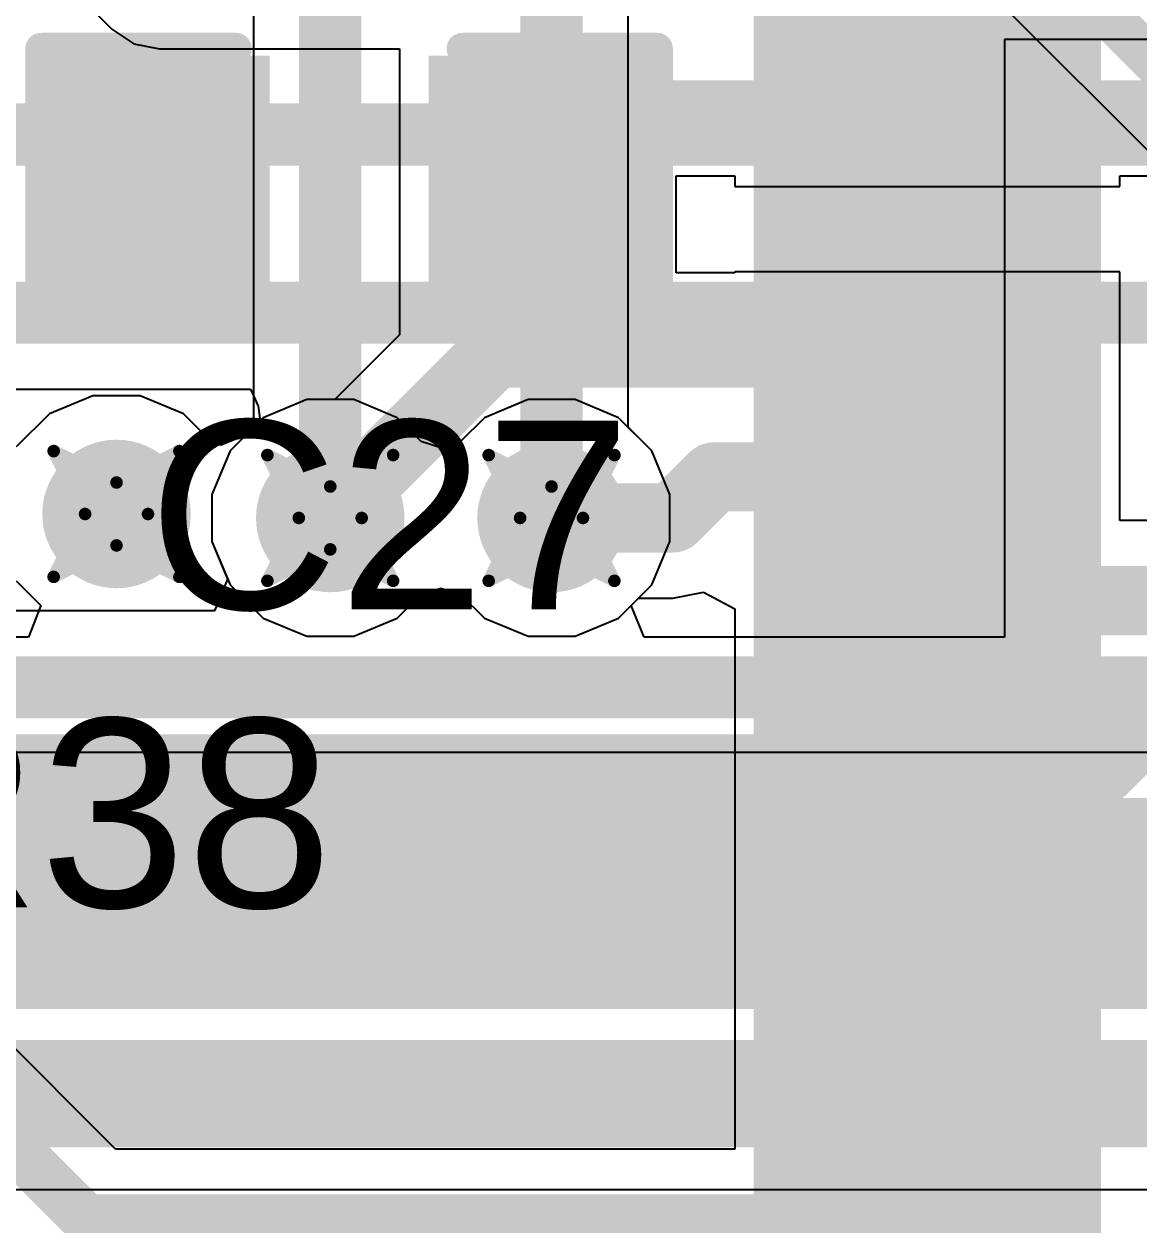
# Model space of a CAD drawing. Header units: inches. Extents: x -3 to 488, y -11 to 93.
# Drawn here: x 88.638 to 93.143, y 19.807 to 24.658 of the extents above; entities that cross this region are included whole.
import ezdxf

# ---------------------------------------------------------------- set-up
doc = ezdxf.new("R2010")
doc.units = ezdxf.units.IN
for name, color, linetype in [('Bottom Layer', 5, 'Continuous'), ('Drill Drawing', 1, 'Continuous'), ('Layer 1', 16, 'Continuous'), ('Layer 2', 76, 'Continuous'), ('Top Layer', 1, 'Continuous'), ('Top Overlay', 2, 'Continuous'), ('Top Paste', 8, 'Continuous'), ('Top Solder', 216, 'Continuous'), ('Via Holes', 16, 'Continuous')]:
    doc.layers.add(name, color=color, linetype=linetype)
doc.styles.add('Arial', font='', dxfattribs={"height": 0.2})
doc.styles.get('Arial').set_extended_font_data('Arial')

msp = doc.modelspace()

# ---------------------------------------------------------------- hatches: boundary and pattern name
at = {"layer": 'Bottom Layer'}
h = msp.add_hatch(color=5, dxfattribs=at)
edge = h.paths.add_edge_path()
edge.add_arc((89.01166348, 22.67884212), 0.2999994, 0, 360)
h = msp.add_hatch(color=5, dxfattribs=at)
edge = h.paths.add_edge_path()
edge.add_arc((89.87526348, 22.66275884), 0.2999994, 0, 360)
h = msp.add_hatch(color=5, dxfattribs=at)
edge = h.paths.add_edge_path()
edge.add_arc((90.76932062, 22.66275884), 0.2999994, 0, 360)
at = {"layer": 'Layer 1'}
h = msp.add_hatch(color=16, dxfattribs=at)
edge = h.paths.add_edge_path()
edge.add_arc((89.01166348, 22.67884212), 0.2999994, 0, 360)
h = msp.add_hatch(color=16, dxfattribs=at)
edge = h.paths.add_edge_path()
edge.add_arc((89.87526348, 22.66275884), 0.2999994, 0, 360)
h = msp.add_hatch(color=16, dxfattribs=at)
edge = h.paths.add_edge_path()
edge.add_arc((90.76932062, 22.66275884), 0.2999994, 0, 360)
at = {"layer": 'Layer 2'}
h = msp.add_hatch(color=76, dxfattribs=at)
edge = h.paths.add_edge_path()
edge.add_arc((89.01166348, 22.67884212), 0.2999994, 0, 360)
h = msp.add_hatch(color=76, dxfattribs=at)
edge = h.paths.add_edge_path()
edge.add_arc((89.87526348, 22.66275884), 0.2999994, 0, 360)
h = msp.add_hatch(color=76, dxfattribs=at)
edge = h.paths.add_edge_path()
edge.add_arc((90.76932062, 22.66275884), 0.2999994, 0, 360)
at = {"layer": 'Top Layer'}
for points in [[(89.57046348, 24.46971484), (89.57046348, 23.58071484), (88.80846348, 23.58071484), (88.80846348, 24.46971484)], [(91.09446347999999, 24.46971484), (91.09446347999999, 23.58071484), (90.33246348, 23.58071484), (90.33246348, 24.46971484)], [(92.88749901, 24.1788442), (91.68749887, 24.1788442), (91.68749887, 24.4788436), (92.88749901, 24.4788436)], [(92.88749901, 23.67884266), (91.68749887, 23.67884266), (91.68749887, 23.97884206), (92.88749901, 23.97884206)], [(92.88749901, 23.17884366), (91.68749887, 23.17884366), (91.68749887, 23.47884306), (92.88749901, 23.47884306)], [(92.88749901, 22.67884212), (91.68749887, 22.67884212), (91.68749887, 22.97884152), (92.88749901, 22.97884152)], [(92.88749901, 22.17884312), (91.68749887, 22.17884312), (91.68749887, 22.47884252), (92.88749901, 22.47884252)], [(92.88749901, 21.67884412), (91.68749887, 21.67884412), (91.68749887, 21.97884352), (92.88749901, 21.97884352)], [(92.88749901, 21.17884258), (91.68749887, 21.17884258), (91.68749887, 21.47884198), (92.88749901, 21.47884198)], [(92.88749901, 20.67884358), (91.68749887, 20.67884358), (91.68749887, 20.97884298), (92.88749901, 20.97884298)], [(92.88749901, 20.17884204), (91.68749887, 20.17884204), (91.68749887, 20.47884144), (92.88749901, 20.47884144)], [(92.88749901, 19.67884304), (91.68749887, 19.67884304), (91.68749887, 19.97884244), (92.88749901, 19.97884244)]]:
    msp.add_hatch(color=1, dxfattribs=at).paths.add_polyline_path(points)
h = msp.add_hatch(color=1, dxfattribs=at)
edge = h.paths.add_edge_path()
edge.add_arc((89.01166348, 22.67884212), 0.2999994, 0, 360)
h = msp.add_hatch(color=1, dxfattribs=at)
edge = h.paths.add_edge_path()
edge.add_arc((89.87526348, 22.66275884), 0.2999994, 0, 360)
h = msp.add_hatch(color=1, dxfattribs=at)
edge = h.paths.add_edge_path()
edge.add_arc((90.76932062, 22.66275884), 0.2999994, 0, 360)
at = {"layer": 'Top Paste'}
for points in [[(89.57046348, 24.46971484), (89.57046348, 23.58071484), (88.80846348, 23.58071484), (88.80846348, 24.46971484)], [(91.09446347999999, 24.46971484), (91.09446347999999, 23.58071484), (90.33246348, 23.58071484), (90.33246348, 24.46971484)], [(92.88749901, 24.1788442), (91.68749887, 24.1788442), (91.68749887, 24.4788436), (92.88749901, 24.4788436)], [(92.88749901, 23.67884266), (91.68749887, 23.67884266), (91.68749887, 23.97884206), (92.88749901, 23.97884206)], [(92.88749901, 23.17884366), (91.68749887, 23.17884366), (91.68749887, 23.47884306), (92.88749901, 23.47884306)], [(92.88749901, 22.67884212), (91.68749887, 22.67884212), (91.68749887, 22.97884152), (92.88749901, 22.97884152)], [(92.88749901, 22.17884312), (91.68749887, 22.17884312), (91.68749887, 22.47884252), (92.88749901, 22.47884252)], [(92.88749901, 21.67884412), (91.68749887, 21.67884412), (91.68749887, 21.97884352), (92.88749901, 21.97884352)], [(92.88749901, 21.17884258), (91.68749887, 21.17884258), (91.68749887, 21.47884198), (92.88749901, 21.47884198)], [(92.88749901, 20.67884358), (91.68749887, 20.67884358), (91.68749887, 20.97884298), (92.88749901, 20.97884298)], [(92.88749901, 20.17884204), (91.68749887, 20.17884204), (91.68749887, 20.47884144), (92.88749901, 20.47884144)], [(92.88749901, 19.67884304), (91.68749887, 19.67884304), (91.68749887, 19.97884244), (92.88749901, 19.97884244)]]:
    msp.add_hatch(color=8, dxfattribs=at).paths.add_polyline_path(points)
at = {"layer": 'Top Solder'}
for points in [[(92.98909901, 24.5772432), (91.58589887, 24.5772432), (91.58589887, 25.0804426), (92.98909901, 25.0804426)], [(92.98909901, 24.0772442), (91.58589887, 24.0772442), (91.58589887, 24.5804436), (92.98909901, 24.5804436)], [(89.63046336, 24.52971472), (89.63046336, 23.52071496), (88.7484636, 23.52071496), (88.7484636, 24.52971472)], [(91.15446336, 24.52971472), (91.15446336, 23.52071496), (90.2724636, 23.52071496), (90.2724636, 24.52971472)], [(92.98909901, 23.57724266), (91.58589887, 23.57724266), (91.58589887, 24.08044206), (92.98909901, 24.08044206)], [(92.98909901, 23.07724366), (91.58589887, 23.07724366), (91.58589887, 23.58044306), (92.98909901, 23.58044306)], [(92.98909901, 22.57724212), (91.58589887, 22.57724212), (91.58589887, 23.08044152), (92.98909901, 23.08044152)], [(92.98909901, 22.07724312), (91.58589887, 22.07724312), (91.58589887, 22.58044252), (92.98909901, 22.58044252)], [(92.98909901, 21.57724412), (91.58589887, 21.57724412), (91.58589887, 22.08044352), (92.98909901, 22.08044352)], [(92.98909901, 21.07724258), (91.58589887, 21.07724258), (91.58589887, 21.58044198), (92.98909901, 21.58044198)], [(92.98909901, 20.57724358), (91.58589887, 20.57724358), (91.58589887, 21.08044298), (92.98909901, 21.08044298)], [(92.98909901, 20.07724204), (91.58589887, 20.07724204), (91.58589887, 20.58044144), (92.98909901, 20.58044144)], [(92.98909901, 19.57724304), (91.58589887, 19.57724304), (91.58589887, 20.08044244), (92.98909901, 20.08044244)]]:
    msp.add_hatch(color=216, dxfattribs=at).paths.add_polyline_path(points)
at = {"layer": 'Via Holes'}
h = msp.add_hatch(color=7, dxfattribs=at)
edge = h.paths.add_edge_path()
edge.add_arc((89.01166348, 22.67884212), 0.1499997, 0, 360)
h = msp.add_hatch(color=7, dxfattribs=at)
edge = h.paths.add_edge_path()
edge.add_arc((89.87526348, 22.66275884), 0.1499997, 0, 360)
h = msp.add_hatch(color=7, dxfattribs=at)
edge = h.paths.add_edge_path()
edge.add_arc((90.76932062, 22.66275884), 0.1499997, 0, 360)

# ---------------------------------------------------------------- linework, layer by layer
at = {"layer": 'Bottom Layer'}
for p, q in [((94.72972164, 24.59497494), (92.59998752, 24.59497494)), ((92.59998752, 24.59497494), (92.59998752, 22.18197494)), ((88.9166243, 23.15664152), (88.74101124, 23.083901)), ((89.10670266, 23.15664152), (88.9166243, 23.15664152)), ((89.28231572, 23.083901), (89.10670266, 23.15664152)), ((89.78022429999999, 23.14055824), (89.60461124, 23.06781772)), ((89.97030266, 23.14055824), (89.78022429999999, 23.14055824)), ((90.14591571999999, 23.06781772), (89.97030266, 23.14055824)), ((90.67428144, 23.14055824), (90.49866837999998, 23.06781772)), ((90.86435979999999, 23.14055824), (90.67428144, 23.14055824)), ((91.03997285999999, 23.06781772), (90.86435979999999, 23.14055824)), ((88.74101124, 23.083901), (88.6066046, 22.94949436)), ((89.36853856, 22.99767816), (89.28231572, 23.083901)), ((89.60461124, 23.06781772), (89.53429895999999, 22.99750544)), ((90.24247382, 22.97125962), (90.14591571999999, 23.06781772)), ((90.49866837999998, 23.06781772), (90.40211028, 22.97125962)), ((91.17437949999999, 22.93341108), (91.03997285999999, 23.06781772)), ((89.43375814, 22.95645142), (89.36853856, 22.99767816)), ((89.53429895999999, 22.99750544), (89.43375814, 22.95645142)), ((90.32229077999999, 22.94645652), (90.24247382, 22.97125962)), ((90.40211028, 22.97125962), (90.32229077999999, 22.94645652)), ((91.24712002, 22.75779802), (91.17437949999999, 22.93341108)), ((91.24712002, 22.56771966), (91.24712002, 22.75779802)), ((91.17437949999999, 22.3921066), (91.24712002, 22.56771966)), ((88.6066046, 22.40818988), (88.70581954, 22.30897494)), ((91.09124784, 22.30897494), (91.17437949999999, 22.3921066)), ((88.70581954, 22.30897494), (88.65604823999999, 22.18197494)), ((91.14385377999999, 22.18197494), (91.09124784, 22.30897494)), ((88.65604823999999, 22.18197494), (83.81737618, 22.18197494)), ((92.59998752, 22.18197494), (91.14385377999999, 22.18197494))]:
    msp.add_line(p, q, dxfattribs=at)
for points in [[(92.99864814, 21.64857494, 0.2794, 0.2794, 0), (94.02891532, 22.67884212, 0.2794, 0.2794, 0)], [(81.35357618, 21.64857494, 0.2794, 0.2794, 0), (92.99864814, 21.64857494, 0.2794, 0.2794, 0)], [(80.90632536, 21.02902576, 0.2794, 0.2794, 0), (93.78385612, 21.02902576, 0.2794, 0.2794, 0)], [(76.92857613999999, 20.2599036, 0.2794, 0.2794, 0), (94.28346903999999, 20.2599036, 0.2794, 0.2794, 0)]]:
    msp.add_lwpolyline(points, format="xyseb", dxfattribs=at)
msp.add_lwpolyline([(92.92879814, 21.64857494, 0.1397, 0.1397, 1), (93.06849813999999, 21.64857494, 0.1397, 0.1397, 1)], format="xyseb", close=True, dxfattribs=at)
msp.add_lwpolyline([(92.92879814, 21.64857494, 0.1397, 0.1397, 1), (93.06849813999999, 21.64857494, 0.1397, 0.1397, 1)], format="xyseb", close=True, dxfattribs=at)
at = {"layer": 'Drill Drawing'}
for points in [[(88.75766348, 22.93284212, 0.0508, 0.0508, 0), (89.01166348, 22.80584212, 0.0508, 0.0508, 0)], [(88.75766348, 22.93284212, 0.0508, 0.0508, 0), (88.88466348, 22.67884212, 0.0508, 0.0508, 0)], [(89.01166348, 22.80584212, 0.0508, 0.0508, 0), (89.26566348, 22.93284212, 0.0508, 0.0508, 0)], [(89.13866347999999, 22.67884212, 0.0508, 0.0508, 0), (89.26566348, 22.93284212, 0.0508, 0.0508, 0)], [(89.62126348, 22.91675884, 0.0508, 0.0508, 0), (89.87526348, 22.78975884, 0.0508, 0.0508, 0)], [(89.62126348, 22.91675884, 0.0508, 0.0508, 0), (89.74826347999999, 22.66275884, 0.0508, 0.0508, 0)], [(89.87526348, 22.78975884, 0.0508, 0.0508, 0), (90.12926347999999, 22.91675884, 0.0508, 0.0508, 0)], [(90.00226348, 22.66275884, 0.0508, 0.0508, 0), (90.12926347999999, 22.91675884, 0.0508, 0.0508, 0)], [(90.51532061999998, 22.91675884, 0.0508, 0.0508, 0), (90.76932062, 22.78975884, 0.0508, 0.0508, 0)], [(90.51532061999998, 22.91675884, 0.0508, 0.0508, 0), (90.64232061999999, 22.66275884, 0.0508, 0.0508, 0)], [(90.76932062, 22.78975884, 0.0508, 0.0508, 0), (91.02332061999999, 22.91675884, 0.0508, 0.0508, 0)], [(90.89632062, 22.66275884, 0.0508, 0.0508, 0), (91.02332061999999, 22.91675884, 0.0508, 0.0508, 0)], [(88.75766348, 22.42484212, 0.0508, 0.0508, 0), (88.88466348, 22.67884212, 0.0508, 0.0508, 0)], [(89.13866347999999, 22.67884212, 0.0508, 0.0508, 0), (89.26566348, 22.42484212, 0.0508, 0.0508, 0)], [(89.62126348, 22.40875884, 0.0508, 0.0508, 0), (89.74826347999999, 22.66275884, 0.0508, 0.0508, 0)], [(90.00226348, 22.66275884, 0.0508, 0.0508, 0), (90.12926347999999, 22.40875884, 0.0508, 0.0508, 0)], [(90.51532061999998, 22.40875884, 0.0508, 0.0508, 0), (90.64232061999999, 22.66275884, 0.0508, 0.0508, 0)], [(90.89632062, 22.66275884, 0.0508, 0.0508, 0), (91.02332061999999, 22.40875884, 0.0508, 0.0508, 0)], [(88.75766348, 22.42484212, 0.0508, 0.0508, 0), (89.01166348, 22.55184212, 0.0508, 0.0508, 0)], [(89.01166348, 22.55184212, 0.0508, 0.0508, 0), (89.26566348, 22.42484212, 0.0508, 0.0508, 0)], [(89.62126348, 22.40875884, 0.0508, 0.0508, 0), (89.87526348, 22.53575884, 0.0508, 0.0508, 0)], [(89.87526348, 22.53575884, 0.0508, 0.0508, 0), (90.12926347999999, 22.40875884, 0.0508, 0.0508, 0)], [(90.51532061999998, 22.40875884, 0.0508, 0.0508, 0), (90.76932062, 22.53575884, 0.0508, 0.0508, 0)], [(90.76932062, 22.53575884, 0.0508, 0.0508, 0), (91.02332061999999, 22.40875884, 0.0508, 0.0508, 0)]]:
    msp.add_lwpolyline(points, format="xyseb", dxfattribs=at)
for points in [[(88.74496348, 22.93284212, 0.0254, 0.0254, 1), (88.77036347999999, 22.93284212, 0.0254, 0.0254, 1)], [(88.74496348, 22.93284212, 0.0254, 0.0254, 1), (88.77036347999999, 22.93284212, 0.0254, 0.0254, 1)], [(89.25296347999999, 22.93284212, 0.0254, 0.0254, 1), (89.27836348, 22.93284212, 0.0254, 0.0254, 1)], [(89.25296347999999, 22.93284212, 0.0254, 0.0254, 1), (89.27836348, 22.93284212, 0.0254, 0.0254, 1)], [(89.60856347999999, 22.91675884, 0.0254, 0.0254, 1), (89.63396348, 22.91675884, 0.0254, 0.0254, 1)], [(89.60856347999999, 22.91675884, 0.0254, 0.0254, 1), (89.63396348, 22.91675884, 0.0254, 0.0254, 1)], [(90.11656348, 22.91675884, 0.0254, 0.0254, 1), (90.14196348, 22.91675884, 0.0254, 0.0254, 1)], [(90.11656348, 22.91675884, 0.0254, 0.0254, 1), (90.14196348, 22.91675884, 0.0254, 0.0254, 1)], [(90.50262062, 22.91675884, 0.0254, 0.0254, 1), (90.52802061999999, 22.91675884, 0.0254, 0.0254, 1)], [(90.50262062, 22.91675884, 0.0254, 0.0254, 1), (90.52802061999999, 22.91675884, 0.0254, 0.0254, 1)], [(91.01062062, 22.91675884, 0.0254, 0.0254, 1), (91.03602061999999, 22.91675884, 0.0254, 0.0254, 1)], [(91.01062062, 22.91675884, 0.0254, 0.0254, 1), (91.03602061999999, 22.91675884, 0.0254, 0.0254, 1)], [(88.99896347999999, 22.80584212, 0.0254, 0.0254, 1), (89.02436348, 22.80584212, 0.0254, 0.0254, 1)], [(88.99896347999999, 22.80584212, 0.0254, 0.0254, 1), (89.02436348, 22.80584212, 0.0254, 0.0254, 1)], [(89.86256347999999, 22.78975884, 0.0254, 0.0254, 1), (89.88796348, 22.78975884, 0.0254, 0.0254, 1)], [(89.86256347999999, 22.78975884, 0.0254, 0.0254, 1), (89.88796348, 22.78975884, 0.0254, 0.0254, 1)], [(90.75662061999999, 22.78975884, 0.0254, 0.0254, 1), (90.78202062, 22.78975884, 0.0254, 0.0254, 1)], [(90.75662061999999, 22.78975884, 0.0254, 0.0254, 1), (90.78202062, 22.78975884, 0.0254, 0.0254, 1)], [(88.87196347999999, 22.67884212, 0.0254, 0.0254, 1), (88.89736348, 22.67884212, 0.0254, 0.0254, 1)], [(88.87196347999999, 22.67884212, 0.0254, 0.0254, 1), (88.89736348, 22.67884212, 0.0254, 0.0254, 1)], [(89.12596348, 22.67884212, 0.0254, 0.0254, 1), (89.15136348, 22.67884212, 0.0254, 0.0254, 1)], [(89.12596348, 22.67884212, 0.0254, 0.0254, 1), (89.15136348, 22.67884212, 0.0254, 0.0254, 1)], [(89.73556348, 22.66275884, 0.0254, 0.0254, 1), (89.76096348, 22.66275884, 0.0254, 0.0254, 1)], [(89.73556348, 22.66275884, 0.0254, 0.0254, 1), (89.76096348, 22.66275884, 0.0254, 0.0254, 1)], [(89.98956347999999, 22.66275884, 0.0254, 0.0254, 1), (90.01496347999999, 22.66275884, 0.0254, 0.0254, 1)], [(89.98956347999999, 22.66275884, 0.0254, 0.0254, 1), (90.01496347999999, 22.66275884, 0.0254, 0.0254, 1)], [(90.62962062, 22.66275884, 0.0254, 0.0254, 1), (90.65502061999999, 22.66275884, 0.0254, 0.0254, 1)], [(90.62962062, 22.66275884, 0.0254, 0.0254, 1), (90.65502061999999, 22.66275884, 0.0254, 0.0254, 1)], [(90.88362062, 22.66275884, 0.0254, 0.0254, 1), (90.90902061999999, 22.66275884, 0.0254, 0.0254, 1)], [(90.88362062, 22.66275884, 0.0254, 0.0254, 1), (90.90902061999999, 22.66275884, 0.0254, 0.0254, 1)], [(88.99896347999999, 22.55184212, 0.0254, 0.0254, 1), (89.02436348, 22.55184212, 0.0254, 0.0254, 1)], [(88.99896347999999, 22.55184212, 0.0254, 0.0254, 1), (89.02436348, 22.55184212, 0.0254, 0.0254, 1)], [(89.86256347999999, 22.53575884, 0.0254, 0.0254, 1), (89.88796348, 22.53575884, 0.0254, 0.0254, 1)], [(89.86256347999999, 22.53575884, 0.0254, 0.0254, 1), (89.88796348, 22.53575884, 0.0254, 0.0254, 1)], [(90.75662061999999, 22.53575884, 0.0254, 0.0254, 1), (90.78202062, 22.53575884, 0.0254, 0.0254, 1)], [(90.75662061999999, 22.53575884, 0.0254, 0.0254, 1), (90.78202062, 22.53575884, 0.0254, 0.0254, 1)], [(88.74496348, 22.42484212, 0.0254, 0.0254, 1), (88.77036347999999, 22.42484212, 0.0254, 0.0254, 1)], [(88.74496348, 22.42484212, 0.0254, 0.0254, 1), (88.77036347999999, 22.42484212, 0.0254, 0.0254, 1)], [(89.25296347999999, 22.42484212, 0.0254, 0.0254, 1), (89.27836348, 22.42484212, 0.0254, 0.0254, 1)], [(89.25296347999999, 22.42484212, 0.0254, 0.0254, 1), (89.27836348, 22.42484212, 0.0254, 0.0254, 1)], [(89.60856347999999, 22.40875884, 0.0254, 0.0254, 1), (89.63396348, 22.40875884, 0.0254, 0.0254, 1)], [(89.60856347999999, 22.40875884, 0.0254, 0.0254, 1), (89.63396348, 22.40875884, 0.0254, 0.0254, 1)], [(90.11656348, 22.40875884, 0.0254, 0.0254, 1), (90.14196348, 22.40875884, 0.0254, 0.0254, 1)], [(90.11656348, 22.40875884, 0.0254, 0.0254, 1), (90.14196348, 22.40875884, 0.0254, 0.0254, 1)], [(90.50262062, 22.40875884, 0.0254, 0.0254, 1), (90.52802061999999, 22.40875884, 0.0254, 0.0254, 1)], [(90.50262062, 22.40875884, 0.0254, 0.0254, 1), (90.52802061999999, 22.40875884, 0.0254, 0.0254, 1)], [(91.01062062, 22.40875884, 0.0254, 0.0254, 1), (91.03602061999999, 22.40875884, 0.0254, 0.0254, 1)], [(91.01062062, 22.40875884, 0.0254, 0.0254, 1), (91.03602061999999, 22.40875884, 0.0254, 0.0254, 1)]]:
    msp.add_lwpolyline(points, format="xyseb", close=True, dxfattribs=at)
at = {"layer": 'Layer 1'}
for p, q in [((87.5342801, 23.1823387), (89.55319655999999, 23.1823387)), ((89.55319655999999, 23.1823387), (89.58402453999999, 23.1136698)), ((89.58402453999999, 23.1136698), (89.59213222, 23.0553387)), ((89.59213222, 23.0553387), (89.47020459999999, 22.93341108)), ((89.47020459999999, 22.93341108), (89.39746407999999, 22.75779802)), ((89.39746407999999, 22.75779802), (89.39746407999999, 22.56771966)), ((89.39746407999999, 22.56771966), (89.4605907, 22.41531712)), ((89.4605907, 22.41531712), (89.40805841999999, 22.28831712)), ((89.40805841999999, 22.28831712), (87.64579372, 22.28831712))]:
    msp.add_line(p, q, dxfattribs=at)
for points in [[(76.03763812, 24.21163306, 0.25146, 0.25146, 0), (96.45399556, 24.21163306, 0.25146, 0.25146, 0)], [(75.92893628, 23.49181484, 0.25146, 0.25146, 0), (102.35045316, 23.49181484, 0.25146, 0.25146, 0)], [(80.66059051999999, 21.97884098, 0.25146, 0.25146, 0), (103.6254976, 21.97884098, 0.25146, 0.25146, 0)], [(76.48485337999999, 21.20104218, 0.25146, 0.25146, 0), (100.96237618, 21.20104218, 0.25146, 0.25146, 0)], [(76.44148288, 20.42918444, 0.25146, 0.25146, 0), (97.79557022, 20.42918444, 0.25146, 0.25146, 0)]]:
    msp.add_lwpolyline(points, format="xyseb", dxfattribs=at)
at = {"layer": 'Layer 2'}
for p, q in [((91.07879675999999, 23.02899382), (91.07879675999999, 31.29769712)), ((89.56578734, 30.85488368), (89.56578734, 23.02899382)), ((92.38809564, 24.9360944), (94.02465574, 23.2995343)), ((89.56578734, 23.02899382), (89.47020459999999, 22.93341108)), ((91.17437949999999, 22.93341108), (91.07879675999999, 23.02899382)), ((89.47020459999999, 22.93341108), (89.39746407999999, 22.75779802)), ((91.24712002, 22.75779802), (91.17437949999999, 22.93341108)), ((89.39746407999999, 22.75779802), (89.39746407999999, 22.56771966)), ((91.24712002, 22.56771966), (91.24712002, 22.75779802)), ((89.39746407999999, 22.56771966), (89.47020459999999, 22.3921066)), ((91.17437949999999, 22.3921066), (91.24712002, 22.56771966)), ((89.47020459999999, 22.3921066), (89.60461124, 22.25769996)), ((90.24247382, 22.35425806), (90.32229331999999, 22.37906116)), ((90.32229331999999, 22.37906116), (90.40211028, 22.35425806)), ((91.03997285999999, 22.25769996), (91.17437949999999, 22.3921066)), ((90.14591571999999, 22.25769996), (90.24247382, 22.35425806)), ((90.40211028, 22.35425806), (90.49866837999998, 22.25769996)), ((89.60461124, 22.25769996), (89.78022429999999, 22.18495944)), ((89.97030266, 22.18495944), (90.14591571999999, 22.25769996)), ((90.49866837999998, 22.25769996), (90.67428144, 22.18495944)), ((90.86435979999999, 22.18495944), (91.03997285999999, 22.25769996)), ((89.78022429999999, 22.18495944), (89.97030266, 22.18495944)), ((90.67428144, 22.18495944), (90.86435979999999, 22.18495944)), ((97.85424929999999, 21.7160475), (83.60447084, 21.7160475)), ((77.42600465999999, 19.95042746), (96.70464276, 19.95042746))]:
    msp.add_line(p, q, dxfattribs=at)
for points in [[(90.76932062, 22.66275884, 0.25146, 0.25146, 0), (90.76932062, 31.29770982, 0.25146, 0.25146, 0)], [(89.87526348, 22.66275884, 0.25146, 0.25146, 0), (89.87526348, 30.98307494, 0.25146, 0.25146, 0)], [(92.58037617999999, 25.12837494, 0.1778, 0.1778, 0), (94.21693627999998, 23.49181484, 0.1778, 0.1778, 0)], [(84.05065739999999, 21.40657136, 0.25146, 0.25146, 0), (97.85426199999999, 21.40657136, 0.25146, 0.25146, 0)], [(77.91222416, 20.80523906, 0.25146, 0.25146, 0), (97.26145902, 20.80523906, 0.25146, 0.25146, 0)], [(77.42599195999999, 20.2599036, 0.25146, 0.25146, 0), (96.83283401999999, 20.2599036, 0.25146, 0.25146, 0)]]:
    msp.add_lwpolyline(points, format="xyseb", dxfattribs=at)
for points in [[(89.81239848, 22.66275884, 0.12573, 0.12573, 1), (89.93812848, 22.66275884, 0.12573, 0.12573, 1)], [(90.70645562, 22.66275884, 0.12573, 0.12573, 1), (90.83218561999999, 22.66275884, 0.12573, 0.12573, 1)]]:
    msp.add_lwpolyline(points, format="xyseb", close=True, dxfattribs=at)
at = {"layer": 'Top Layer'}
for p, q in [((87.5400205, 26.08930266), (88.99275571999999, 24.63656998)), ((88.99275571999999, 24.63656998), (88.9927608, 24.63656236)), ((88.9927608, 24.63656236), (89.08098007999999, 24.57761658)), ((89.08098007999999, 24.57761658), (89.18504134, 24.55691812)), ((89.18504134, 24.55691812), (90.15466348, 24.55691812)), ((90.15466348, 24.55691812), (90.15466348, 23.40291992)), ((91.27226347999999, 23.65256382), (91.27226347999999, 24.0439702)), ((91.27226347999999, 24.0439702), (91.50970013999999, 24.0439702)), ((91.50970013999999, 24.0439702), (91.50970013999999, 24.0010442)), ((93.06529773999999, 24.0010442), (93.06529773999999, 24.0439702)), ((93.06529773999999, 24.0439702), (97.23748904, 24.0439702)), ((91.50970013999999, 24.0010442), (93.06529773999999, 24.0010442)), ((91.50970013999999, 23.65256382), (91.27226347999999, 23.65256382)), ((93.06529773999999, 23.65664306), (91.50970013999999, 23.65664306)), ((91.50970013999999, 23.65664306), (91.50970013999999, 23.65256382)), ((93.06529773999999, 22.65256328), (93.06529773999999, 23.65664306)), ((90.1546584, 23.40291738), (90.07005353999999, 23.3171746)), ((90.15466094, 23.40291738), (90.1546584, 23.40291738)), ((90.15466348, 23.40291992), (90.15466094, 23.40291738)), ((90.07005353999999, 23.3171746), (89.89343717999999, 23.14055824)), ((89.78022429999999, 23.14055824), (89.60461124, 23.06781772)), ((89.89343717999999, 23.14055824), (89.78022429999999, 23.14055824)), ((89.60461124, 23.06781772), (89.47020459999999, 22.93341108)), ((89.47020459999999, 22.93341108), (89.39746407999999, 22.75779802)), ((89.39746407999999, 22.75779802), (89.39746407999999, 22.56771966)), ((93.54482687999999, 22.65256328), (93.06529773999999, 22.65256328)), ((89.39746407999999, 22.56771966), (89.47020459999999, 22.3921066)), ((89.47020459999999, 22.3921066), (89.60461124, 22.25769996)), ((90.24247382, 22.35425806), (90.32229331999999, 22.37906116)), ((90.32229331999999, 22.37906116), (90.40211028, 22.35425806)), ((91.25956348, 22.33903838), (91.38344436, 22.36367892)), ((91.38344436, 22.36367892), (91.50970013999999, 22.29529704)), ((90.14591571999999, 22.25769996), (90.24247382, 22.35425806)), ((90.40211028, 22.35425806), (90.49866837999998, 22.25769996)), ((91.03997285999999, 22.25769996), (91.12131128, 22.33903838)), ((91.12131128, 22.33903838), (91.25956348, 22.33903838)), ((91.50970013999999, 22.29529704), (91.50970013999999, 21.00104258)), ((89.60461124, 22.25769996), (89.78022429999999, 22.18495944)), ((89.97030266, 22.18495944), (90.14591571999999, 22.25769996)), ((90.49866837999998, 22.25769996), (90.67428144, 22.18495944)), ((90.86435979999999, 22.18495944), (91.03997285999999, 22.25769996)), ((89.78022429999999, 22.18495944), (89.97030266, 22.18495944)), ((90.67428144, 22.18495944), (90.86435979999999, 22.18495944)), ((91.50970013999999, 21.00104258), (91.50970013999999, 20.11371644)), ((89.00737595999999, 20.11371644), (88.37324972, 20.74784522)), ((91.50970013999999, 20.11371644), (89.00737595999999, 20.11371644))]:
    msp.add_line(p, q, dxfattribs=at)
for points in [[(90.52296347999999, 24.3288439, 0.2032, 0.2032, 0), (92.28749893999999, 24.3288439, 0.2032, 0.2032, 0)], [(92.28749893999999, 24.3288439, 0.2032, 0.2032, 0), (97.23750174, 24.3288439, 0.2032, 0.2032, 0)], [(89.87435416, 22.66366562, 0.2794, 0.2794, 0), (90.53953189999999, 23.32884336, 0.2794, 0.2794, 0)], [(90.53953189999999, 23.32884336, 0.2794, 0.2794, 0), (92.28749893999999, 23.32884336, 0.2794, 0.2794, 0)], [(91.25956348, 22.66275884, 0.2794, 0.2794, 0), (91.42564646, 22.82884182, 0.2794, 0.2794, 0)], [(91.42564646, 22.82884182, 0.2794, 0.2794, 0), (92.28749893999999, 22.82884182, 0.2794, 0.2794, 0)], [(90.76932062, 22.66275884, 0.2794, 0.2794, 0), (91.25956348, 22.66275884, 0.2794, 0.2794, 0)], [(92.28749893999999, 22.32884282, 0.2794, 0.2794, 0), (93.67891602, 22.32884282, 0.2794, 0.2794, 0)], [(92.28749893999999, 21.82884382, 0.2794, 0.2794, 0), (96.14339165999999, 21.82884382, 0.2794, 0.2794, 0)], [(92.28749893999999, 21.32884228, 0.2794, 0.2794, 0), (96.51279148, 21.32884228, 0.2794, 0.2794, 0)], [(92.28749893999999, 20.82884328, 0.2794, 0.2794, 0), (97.31143098, 20.82884328, 0.2794, 0.2794, 0)], [(88.17181247999999, 20.54640798, 0.2032, 0.2032, 0), (88.88937772, 19.82884274, 0.2032, 0.2032, 0)], [(92.28749893999999, 20.32884174, 0.1778, 0.1778, 0), (93.69720148, 20.32884174, 0.1778, 0.1778, 0)], [(88.88937772, 19.82884274, 0.2032, 0.2032, 0), (92.28749893999999, 19.82884274, 0.2032, 0.2032, 0)]]:
    msp.add_lwpolyline(points, format="xyseb", dxfattribs=at)
for points in [[(90.47216347999999, 24.3288439, 0.1016, 0.1016, 1), (90.57376348, 24.3288439, 0.1016, 0.1016, 1)], [(92.23669894, 24.3288439, 0.1016, 0.1016, 1), (92.33829894, 24.3288439, 0.1016, 0.1016, 1)], [(92.23669894, 24.3288439, 0.1016, 0.1016, 1), (92.33829894, 24.3288439, 0.1016, 0.1016, 1)], [(90.4696819, 23.32884336, 0.1397, 0.1397, 1), (90.6093819, 23.32884336, 0.1397, 0.1397, 1)], [(90.4696819, 23.32884336, 0.1397, 0.1397, 1), (90.6093819, 23.32884336, 0.1397, 0.1397, 1)], [(92.21764894, 23.32884336, 0.1397, 0.1397, 1), (92.35734894, 23.32884336, 0.1397, 0.1397, 1)], [(91.35579646, 22.82884182, 0.1397, 0.1397, 1), (91.49549646, 22.82884182, 0.1397, 0.1397, 1)], [(91.35579646, 22.82884182, 0.1397, 0.1397, 1), (91.49549646, 22.82884182, 0.1397, 0.1397, 1)], [(92.21764894, 22.82884182, 0.1397, 0.1397, 1), (92.35734894, 22.82884182, 0.1397, 0.1397, 1)], [(89.80450416, 22.66366562, 0.1397, 0.1397, 1), (89.94420416, 22.66366562, 0.1397, 0.1397, 1)], [(90.69947062, 22.66275884, 0.1397, 0.1397, 1), (90.83917061999999, 22.66275884, 0.1397, 0.1397, 1)], [(91.18971348, 22.66275884, 0.1397, 0.1397, 1), (91.32941348, 22.66275884, 0.1397, 0.1397, 1)], [(91.18971348, 22.66275884, 0.1397, 0.1397, 1), (91.32941348, 22.66275884, 0.1397, 0.1397, 1)], [(92.21764894, 22.32884282, 0.1397, 0.1397, 1), (92.35734894, 22.32884282, 0.1397, 0.1397, 1)], [(92.21764894, 21.82884382, 0.1397, 0.1397, 1), (92.35734894, 21.82884382, 0.1397, 0.1397, 1)], [(92.21764894, 21.32884228, 0.1397, 0.1397, 1), (92.35734894, 21.32884228, 0.1397, 0.1397, 1)], [(92.21764894, 20.82884328, 0.1397, 0.1397, 1), (92.35734894, 20.82884328, 0.1397, 0.1397, 1)], [(92.24304894, 20.32884174, 0.08889999999999999, 0.08889999999999999, 1), (92.33194893999999, 20.32884174, 0.08889999999999999, 0.08889999999999999, 1)], [(88.83857771999999, 19.82884274, 0.1016, 0.1016, 1), (88.94017772, 19.82884274, 0.1016, 0.1016, 1)], [(88.83857771999999, 19.82884274, 0.1016, 0.1016, 1), (88.94017772, 19.82884274, 0.1016, 0.1016, 1)], [(92.23669894, 19.82884274, 0.1016, 0.1016, 1), (92.33829894, 19.82884274, 0.1016, 0.1016, 1)]]:
    msp.add_lwpolyline(points, format="xyseb", close=True, dxfattribs=at)
at = {"layer": 'Top Overlay'}
for points in [[(88.70686348, 24.55861484, 0.127, 0.127, 0), (89.49426348, 24.55861484, 0.127, 0.127, 0)], [(88.70686348, 23.49181484, 0.127, 0.127, 0), (88.70686348, 24.55861484, 0.127, 0.127, 0)], [(90.40866348, 24.55861484, 0.127, 0.127, 0), (91.19606347999999, 24.55861484, 0.127, 0.127, 0)], [(91.19606347999999, 23.49181484, 0.127, 0.127, 0), (91.19606347999999, 24.55861484, 0.127, 0.127, 0)], [(88.70686348, 23.49181484, 0.127, 0.127, 0), (89.49426348, 23.49181484, 0.127, 0.127, 0)], [(90.40866348, 23.49181484, 0.127, 0.127, 0), (91.19606347999999, 23.49181484, 0.127, 0.127, 0)]]:
    msp.add_lwpolyline(points, format="xyseb", dxfattribs=at)
for points in [[(88.67511348, 24.55861484, 0.0635, 0.0635, 1), (88.73861348, 24.55861484, 0.0635, 0.0635, 1)], [(88.67511348, 24.55861484, 0.0635, 0.0635, 1), (88.73861348, 24.55861484, 0.0635, 0.0635, 1)], [(89.46251348, 24.55861484, 0.0635, 0.0635, 1), (89.52601347999999, 24.55861484, 0.0635, 0.0635, 1)], [(90.37691348, 24.55861484, 0.0635, 0.0635, 1), (90.44041347999999, 24.55861484, 0.0635, 0.0635, 1)], [(91.16431347999999, 24.55861484, 0.0635, 0.0635, 1), (91.22781348, 24.55861484, 0.0635, 0.0635, 1)], [(91.16431347999999, 24.55861484, 0.0635, 0.0635, 1), (91.22781348, 24.55861484, 0.0635, 0.0635, 1)], [(88.67511348, 23.49181484, 0.0635, 0.0635, 1), (88.73861348, 23.49181484, 0.0635, 0.0635, 1)], [(88.67511348, 23.49181484, 0.0635, 0.0635, 1), (88.73861348, 23.49181484, 0.0635, 0.0635, 1)], [(89.46251348, 23.49181484, 0.0635, 0.0635, 1), (89.52601347999999, 23.49181484, 0.0635, 0.0635, 1)], [(90.37691348, 23.49181484, 0.0635, 0.0635, 1), (90.44041347999999, 23.49181484, 0.0635, 0.0635, 1)], [(91.16431347999999, 23.49181484, 0.0635, 0.0635, 1), (91.22781348, 23.49181484, 0.0635, 0.0635, 1)], [(91.16431347999999, 23.49181484, 0.0635, 0.0635, 1), (91.22781348, 23.49181484, 0.0635, 0.0635, 1)]]:
    msp.add_lwpolyline(points, format="xyseb", close=True, dxfattribs=at)

# ---------------------------------------------------------------- texts
at = {"layer": 'Top Overlay', "style": 'Arial'}
for s, p in [('C27', (89.13899368, 22.29433692)), ('R38', (87.93250637999999, 21.0898994))]:
    msp.add_text(s, height=0.7619999999999999, dxfattribs=at).set_placement(p)

doc.saveas('drawing.dxf')
